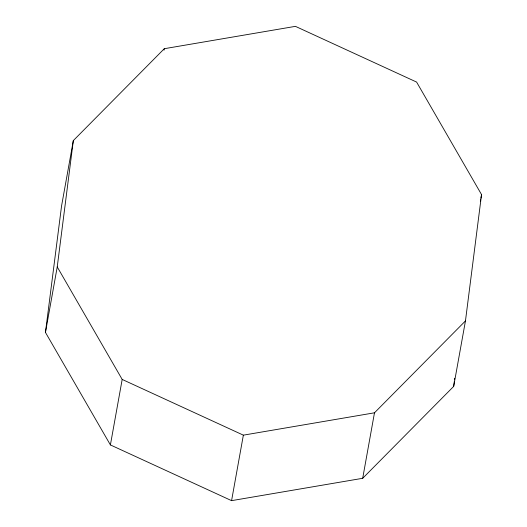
<?xml version="1.0" encoding="UTF-8"?>
<svg xmlns="http://www.w3.org/2000/svg" width="527" height="527" viewBox="0 0 527 527"><rect width="100%" height="100%" fill="white"/><g stroke="black" fill="none" stroke-linecap="round" stroke-linejoin="round"><path stroke-width="0.79" d="M45.454 332.412L61.54 206.083L73.325 140.59L164.305 48.701L295.423 26.35L416.6 82.074L481.546 194.588L465.46 320.917L453.675 386.41L362.695 478.299L231.577 500.65L110.4 444.926L45.454 332.412L57.239 266.919L73.325 140.59M453.675 386.41L454.3 381.522M454.505 379.888L454.715 378.261M164.042 50.157L164.305 48.701M110.4 444.926L122.185 379.433L57.239 266.919M231.577 500.65L243.362 435.157L374.48 412.806L465.46 320.917M362.695 478.299L374.48 412.806M480.367 201.136L480.631 199.68M480.894 198.224L481.546 194.588M122.185 379.433L243.362 435.157"/></g></svg>
